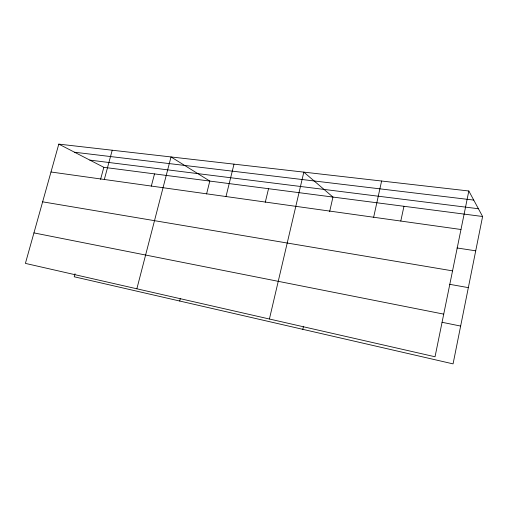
<?xml version="1.0" encoding="UTF-8"?>
<svg xmlns="http://www.w3.org/2000/svg" width="508" height="508" viewBox="0 0 508 508"><rect width="100%" height="100%" fill="white"/><g stroke="black" fill="none" stroke-linecap="round" stroke-linejoin="round"><path stroke-width="0.76" d="M468.827 190.989L435.038 356.768L25.4 263.392L58.795 144.12L468.827 190.989L482.6 216.497L453.066 363.88L74.212 276.771L75.032 273.749M400.799 220.986L403.962 206.286M373.647 217.246L381.61 181.019M302.8 329.33L303.505 326.25M329.616 211.728L332.956 197.066L303.822 172.129L269.411 319.018M265.278 202.26L268.535 188.703M226.003 196.539L234.01 164.148M179.718 301.028L180.296 298.729M206.578 193.961L209.81 181.077L171.012 156.947L136.862 288.798M151.314 186.138L154.515 173.895M100.571 179.368L103.835 167.316L58.795 144.12M104.324 179.476L112.217 150.228M74.549 152.235L473.742 200.089M89.84 160.109L478.409 208.737M103.835 167.316L482.6 216.497M50.99 171.996L460.978 229.495M457.01 247.961L475.723 250.819M42.64 201.828L452.545 270.866M449.605 284.302L468.344 287.636M33.941 232.899L443.732 314.135M442.062 322.282L460.642 326.072"/></g></svg>
